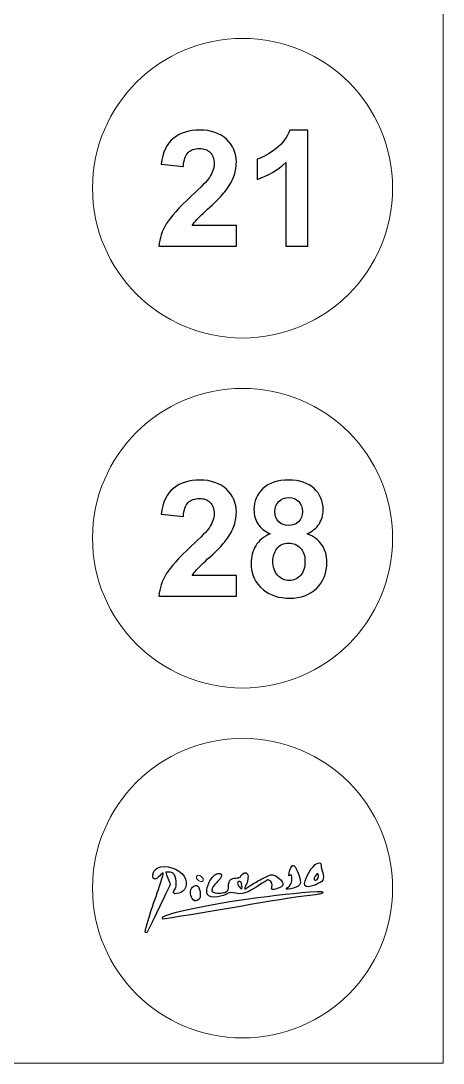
# Model space of a CAD drawing. Header units: millimetres. Extents: x -676 to 660, y -238 to 366.
# Drawn here: x 622.6 to 659.6, y 208.4 to 300 of the extents above; entities that cross this region are included whole.
import ezdxf

# ---------------------------------------------------------------- set-up
doc = ezdxf.new("R2010")
doc.units = ezdxf.units.MM
doc.header["$MEASUREMENT"] = 0
doc.layers.add('layer 1', color=7, linetype='Continuous')

msp = doc.modelspace()

# ---------------------------------------------------------------- linework, layer by layer
at = {"layer": 'layer 1', "color": 250, "lineweight": 20}
for points, knots in [([(221.6275, 362.1824), (221.6275, 362.1824), (457.0516, 362.1824), (457.0516, 362.1824), (457.0516, 362.1824), (457.0516, 362.1824), (659.621, 362.1824), (659.621, 362.1824), (659.621, 362.1824), (659.621, 362.1824), (659.621, 208.4226), (659.621, 208.4226), (659.621, 208.4226), (659.621, 208.4226), (457.0516, 208.4226), (457.0516, 208.4226), (457.0516, 208.4226), (457.0516, 208.4226), (221.6275, 208.4226), (221.6275, 208.4226), (221.6275, 208.4226), (221.6275, 208.4226), (221.6275, 362.1824), (221.6275, 362.1824)], [0, 0, 0, 0, 0.1428571, 0.1428571, 0.1428571, 0.1428571, 0.2857143, 0.2857143, 0.2857143, 0.2857143, 0.4285714, 0.4285714, 0.4285714, 0.4285714, 0.5714286, 0.5714286, 0.5714286, 0.5714286, 0.7142857, 0.7142857, 0.7142857, 0.7142857, 1, 1, 1, 1]), ([(642.0274, 298.4675), (649.2982, 298.4675), (655.1925, 292.5732), (655.1925, 285.3024), (655.1925, 285.3024), (655.1925, 278.0316), (649.2982, 272.1373), (642.0274, 272.1373), (642.0274, 272.1373), (634.7566, 272.1373), (628.8623, 278.0316), (628.8623, 285.3024), (628.8623, 285.3024), (628.8623, 292.5732), (634.7566, 298.4675), (642.0274, 298.4675)], [0, 0, 0, 0, 0.2, 0.2, 0.2, 0.2, 0.4, 0.4, 0.4, 0.4, 0.6, 0.6, 0.6, 0.6, 1, 1, 1, 1]), ([(642.0274, 267.7155), (649.2982, 267.7155), (655.1925, 261.8212), (655.1925, 254.5504), (655.1925, 254.5504), (655.1925, 247.2796), (649.2982, 241.3853), (642.0274, 241.3853), (642.0274, 241.3853), (634.7566, 241.3853), (628.8623, 247.2796), (628.8623, 254.5504), (628.8623, 254.5504), (628.8623, 261.8212), (634.7566, 267.7155), (642.0274, 267.7155)], [0, 0, 0, 0, 0.2, 0.2, 0.2, 0.2, 0.4, 0.4, 0.4, 0.4, 0.6, 0.6, 0.6, 0.6, 1, 1, 1, 1]), ([(642.0274, 236.9635), (649.2982, 236.9635), (655.1925, 231.0692), (655.1925, 223.7984), (655.1925, 223.7984), (655.1925, 216.5276), (649.2982, 210.6333), (642.0274, 210.6333), (642.0274, 210.6333), (634.7566, 210.6333), (628.8623, 216.5276), (628.8623, 223.7984), (628.8623, 223.7984), (628.8623, 231.0692), (634.7566, 236.9635), (642.0274, 236.9635)], [0, 0, 0, 0, 0.2, 0.2, 0.2, 0.2, 0.4, 0.4, 0.4, 0.4, 0.6, 0.6, 0.6, 0.6, 1, 1, 1, 1]), ([(638.2741, 224.9013), (638.4422, 224.8386), (638.5785, 224.6764), (638.5785, 224.539), (638.5785, 224.539), (638.5785, 224.4016), (638.4422, 224.341), (638.2741, 224.4037), (638.2741, 224.4037), (638.106, 224.4664), (637.9698, 224.6286), (637.9698, 224.766), (637.9698, 224.766), (637.9698, 224.9034), (638.106, 224.964), (638.2741, 224.9013)], [0, 0, 0, 0, 0.2, 0.2, 0.2, 0.2, 0.4, 0.4, 0.4, 0.4, 0.6, 0.6, 0.6, 0.6, 1, 1, 1, 1])]:
    msp.add_open_spline(points, degree=3, knots=knots, dxfattribs=at)
at = {"layer": 'layer 1', "color": 250}
for points, knots in [([(641.4799, 282.0116), (641.4799, 282.0116), (641.4799, 280.2134), (641.4799, 280.2134), (641.4799, 280.2134), (641.4799, 280.2134), (634.6695, 280.2134), (634.6695, 280.2134), (634.6695, 280.2134), (634.7426, 280.8977), (634.9644, 281.5443), (635.3326, 282.1555), (635.3326, 282.1555), (635.7007, 282.7667), (636.4299, 283.5785), (637.5154, 284.5909), (637.5154, 284.5909), (638.3909, 285.4074), (638.9266, 285.9619), (639.1248, 286.2522), (639.1248, 286.2522), (639.3915, 286.6533), (639.526, 287.0498), (639.526, 287.4439), (639.526, 287.4439), (639.526, 287.8781), (639.4103, 288.2108), (639.1767, 288.4444), (639.1767, 288.4444), (638.9455, 288.6781), (638.6245, 288.7937), (638.2163, 288.7937), (638.2163, 288.7937), (637.8104, 288.7937), (637.4895, 288.671), (637.2488, 288.4256), (637.2488, 288.4256), (637.0104, 288.1825), (636.8735, 287.7766), (636.8358, 287.2079), (636.8358, 287.2079), (636.8358, 287.2079), (634.896, 287.4014), (634.896, 287.4014), (634.896, 287.4014), (635.0116, 288.4728), (635.3727, 289.2421), (635.9815, 289.7093), (635.9815, 289.7093), (636.5904, 290.1742), (637.3502, 290.4078), (638.2635, 290.4078), (638.2635, 290.4078), (639.264, 290.4078), (640.0499, 290.1364), (640.6233, 289.596), (640.6233, 289.596), (641.1944, 289.0556), (641.4799, 288.3831), (641.4799, 287.5784), (641.4799, 287.5784), (641.4799, 287.1206), (641.3973, 286.6864), (641.2345, 286.271), (641.2345, 286.271), (641.0717, 285.8581), (640.8121, 285.4262), (640.4557, 284.9732), (640.4557, 284.9732), (640.2221, 284.6711), (639.795, 284.2392), (639.1814, 283.6753), (639.1814, 283.6753), (638.5655, 283.1113), (638.1762, 282.7384), (638.0133, 282.552), (638.0133, 282.552), (637.8481, 282.3679), (637.716, 282.1862), (637.6145, 282.0116), (637.6145, 282.0116), (637.6145, 282.0116), (641.4799, 282.0116), (641.4799, 282.0116)], [0, 0, 0, 0, 0.0454545, 0.0454545, 0.0454545, 0.0454545, 0.0909091, 0.0909091, 0.0909091, 0.0909091, 0.1363636, 0.1363636, 0.1363636, 0.1363636, 0.1818182, 0.1818182, 0.1818182, 0.1818182, 0.2272727, 0.2272727, 0.2272727, 0.2272727, 0.2727273, 0.2727273, 0.2727273, 0.2727273, 0.3181818, 0.3181818, 0.3181818, 0.3181818, 0.3636364, 0.3636364, 0.3636364, 0.3636364, 0.4090909, 0.4090909, 0.4090909, 0.4090909, 0.4545455, 0.4545455, 0.4545455, 0.4545455, 0.5, 0.5, 0.5, 0.5, 0.5454545, 0.5454545, 0.5454545, 0.5454545, 0.5909091, 0.5909091, 0.5909091, 0.5909091, 0.6363636, 0.6363636, 0.6363636, 0.6363636, 0.6818182, 0.6818182, 0.6818182, 0.6818182, 0.7272727, 0.7272727, 0.7272727, 0.7272727, 0.7727273, 0.7727273, 0.7727273, 0.7727273, 0.8181818, 0.8181818, 0.8181818, 0.8181818, 0.8636364, 0.8636364, 0.8636364, 0.8636364, 0.9090909, 0.9090909, 0.9090909, 0.9090909, 1, 1, 1, 1]), ([(647.7546, 280.2134), (647.7546, 280.2134), (645.8149, 280.2134), (645.8149, 280.2134), (645.8149, 280.2134), (645.8149, 280.2134), (645.8149, 287.5524), (645.8149, 287.5524), (645.8149, 287.5524), (645.1069, 286.887), (644.2716, 286.3938), (643.3088, 286.0752), (643.3088, 286.0752), (643.3088, 286.0752), (643.3088, 287.845), (643.3088, 287.845), (643.3088, 287.845), (643.8161, 288.0102), (644.366, 288.3241), (644.9583, 288.789), (644.9583, 288.789), (645.5529, 289.2515), (645.9588, 289.7919), (646.1807, 290.4078), (646.1807, 290.4078), (646.1807, 290.4078), (647.7546, 290.4078), (647.7546, 290.4078), (647.7546, 290.4078), (647.7546, 290.4078), (647.7546, 280.2134), (647.7546, 280.2134)], [0, 0, 0, 0, 0.1111111, 0.1111111, 0.1111111, 0.1111111, 0.2222222, 0.2222222, 0.2222222, 0.2222222, 0.3333333, 0.3333333, 0.3333333, 0.3333333, 0.4444444, 0.4444444, 0.4444444, 0.4444444, 0.5555556, 0.5555556, 0.5555556, 0.5555556, 0.6666667, 0.6666667, 0.6666667, 0.6666667, 0.7777778, 0.7777778, 0.7777778, 0.7777778, 1, 1, 1, 1]), ([(641.4799, 251.2596), (641.4799, 251.2596), (641.4799, 249.4614), (641.4799, 249.4614), (641.4799, 249.4614), (641.4799, 249.4614), (634.6695, 249.4614), (634.6695, 249.4614), (634.6695, 249.4614), (634.7426, 250.1457), (634.9644, 250.7923), (635.3326, 251.4035), (635.3326, 251.4035), (635.7007, 252.0147), (636.4299, 252.8265), (637.5154, 253.8389), (637.5154, 253.8389), (638.3909, 254.6554), (638.9266, 255.2099), (639.1248, 255.5002), (639.1248, 255.5002), (639.3915, 255.9013), (639.526, 256.2978), (639.526, 256.6919), (639.526, 256.6919), (639.526, 257.1261), (639.4103, 257.4588), (639.1767, 257.6924), (639.1767, 257.6924), (638.9455, 257.9261), (638.6245, 258.0417), (638.2163, 258.0417), (638.2163, 258.0417), (637.8104, 258.0417), (637.4895, 257.919), (637.2488, 257.6736), (637.2488, 257.6736), (637.0104, 257.4305), (636.8735, 257.0246), (636.8358, 256.4559), (636.8358, 256.4559), (636.8358, 256.4559), (634.896, 256.6494), (634.896, 256.6494), (634.896, 256.6494), (635.0116, 257.7208), (635.3727, 258.4901), (635.9815, 258.9573), (635.9815, 258.9573), (636.5904, 259.4222), (637.3502, 259.6558), (638.2635, 259.6558), (638.2635, 259.6558), (639.264, 259.6558), (640.0499, 259.3844), (640.6233, 258.844), (640.6233, 258.844), (641.1944, 258.3036), (641.4799, 257.6311), (641.4799, 256.8264), (641.4799, 256.8264), (641.4799, 256.3686), (641.3973, 255.9344), (641.2345, 255.519), (641.2345, 255.519), (641.0717, 255.1061), (640.8121, 254.6742), (640.4557, 254.2212), (640.4557, 254.2212), (640.2221, 253.9191), (639.795, 253.4872), (639.1814, 252.9233), (639.1814, 252.9233), (638.5655, 252.3593), (638.1762, 251.9864), (638.0133, 251.8), (638.0133, 251.8), (637.8481, 251.6159), (637.716, 251.4342), (637.6145, 251.2596), (637.6145, 251.2596), (637.6145, 251.2596), (641.4799, 251.2596), (641.4799, 251.2596)], [0, 0, 0, 0, 0.0454545, 0.0454545, 0.0454545, 0.0454545, 0.0909091, 0.0909091, 0.0909091, 0.0909091, 0.1363636, 0.1363636, 0.1363636, 0.1363636, 0.1818182, 0.1818182, 0.1818182, 0.1818182, 0.2272727, 0.2272727, 0.2272727, 0.2272727, 0.2727273, 0.2727273, 0.2727273, 0.2727273, 0.3181818, 0.3181818, 0.3181818, 0.3181818, 0.3636364, 0.3636364, 0.3636364, 0.3636364, 0.4090909, 0.4090909, 0.4090909, 0.4090909, 0.4545455, 0.4545455, 0.4545455, 0.4545455, 0.5, 0.5, 0.5, 0.5, 0.5454545, 0.5454545, 0.5454545, 0.5454545, 0.5909091, 0.5909091, 0.5909091, 0.5909091, 0.6363636, 0.6363636, 0.6363636, 0.6363636, 0.6818182, 0.6818182, 0.6818182, 0.6818182, 0.7272727, 0.7272727, 0.7272727, 0.7272727, 0.7727273, 0.7727273, 0.7727273, 0.7727273, 0.8181818, 0.8181818, 0.8181818, 0.8181818, 0.8636364, 0.8636364, 0.8636364, 0.8636364, 0.9090909, 0.9090909, 0.9090909, 0.9090909, 1, 1, 1, 1]), ([(644.4603, 254.9433), (643.9601, 255.1556), (643.5943, 255.4459), (643.3677, 255.8187), (643.3677, 255.8187), (643.1388, 256.1892), (643.0256, 256.5975), (643.0256, 257.0388), (643.0256, 257.0388), (643.0256, 257.7963), (643.2899, 258.4216), (643.8161, 258.9148), (643.8161, 258.9148), (644.3424, 259.408), (645.0928, 259.6558), (646.0627, 259.6558), (646.0627, 259.6558), (647.0255, 259.6558), (647.7712, 259.408), (648.3021, 258.9148), (648.3021, 258.9148), (648.8331, 258.4216), (649.0997, 257.7963), (649.0997, 257.0388), (649.0997, 257.0388), (649.0997, 256.5692), (648.977, 256.1515), (648.7316, 255.7833), (648.7316, 255.7833), (648.4886, 255.4176), (648.144, 255.1368), (647.7004, 254.9433), (647.7004, 254.9433), (648.2644, 254.7167), (648.6915, 254.3863), (648.9865, 253.9521), (648.9865, 253.9521), (649.2791, 253.5156), (649.4254, 253.0153), (649.4254, 252.4466), (649.4254, 252.4466), (649.4254, 251.5074), (649.1281, 250.7451), (648.531, 250.1575), (648.531, 250.1575), (647.9364, 249.57), (647.1435, 249.2773), (646.1523, 249.2773), (646.1523, 249.2773), (645.232, 249.2773), (644.4674, 249.5204), (643.8539, 250.0065), (643.8539, 250.0065), (643.1318, 250.5776), (642.7707, 251.3658), (642.7707, 252.364), (642.7707, 252.364), (642.7707, 252.9138), (642.9076, 253.4188), (643.179, 253.879), (643.179, 253.879), (643.4503, 254.3391), (643.8775, 254.6931), (644.4603, 254.9433)], [0, 0, 0, 0, 0.0588235, 0.0588235, 0.0588235, 0.0588235, 0.1176471, 0.1176471, 0.1176471, 0.1176471, 0.1764706, 0.1764706, 0.1764706, 0.1764706, 0.2352941, 0.2352941, 0.2352941, 0.2352941, 0.2941176, 0.2941176, 0.2941176, 0.2941176, 0.3529412, 0.3529412, 0.3529412, 0.3529412, 0.4117647, 0.4117647, 0.4117647, 0.4117647, 0.4705882, 0.4705882, 0.4705882, 0.4705882, 0.5294118, 0.5294118, 0.5294118, 0.5294118, 0.5882353, 0.5882353, 0.5882353, 0.5882353, 0.6470588, 0.6470588, 0.6470588, 0.6470588, 0.7058824, 0.7058824, 0.7058824, 0.7058824, 0.7647059, 0.7647059, 0.7647059, 0.7647059, 0.8235294, 0.8235294, 0.8235294, 0.8235294, 0.8823529, 0.8823529, 0.8823529, 0.8823529, 1, 1, 1, 1]), ([(644.8662, 256.8972), (644.8662, 256.5102), (644.9748, 256.2058), (645.1919, 255.9887), (645.1919, 255.9887), (645.4113, 255.7715), (645.7016, 255.663), (646.0627, 255.663), (646.0627, 255.663), (646.4308, 255.663), (646.7234, 255.7739), (646.9429, 255.9934), (646.9429, 255.9934), (647.1623, 256.2128), (647.2732, 256.5173), (647.2732, 256.9043), (647.2732, 256.9043), (647.2732, 257.27), (647.1647, 257.5627), (646.9476, 257.7821), (646.9476, 257.7821), (646.7281, 258.0016), (646.4402, 258.1125), (646.0839, 258.1125), (646.0839, 258.1125), (645.711, 258.1125), (645.4161, 258.0016), (645.1966, 257.7798), (645.1966, 257.7798), (644.9771, 257.5579), (644.8662, 257.263), (644.8662, 256.8972)], [0, 0, 0, 0, 0.1111111, 0.1111111, 0.1111111, 0.1111111, 0.2222222, 0.2222222, 0.2222222, 0.2222222, 0.3333333, 0.3333333, 0.3333333, 0.3333333, 0.4444444, 0.4444444, 0.4444444, 0.4444444, 0.5555556, 0.5555556, 0.5555556, 0.5555556, 0.6666667, 0.6666667, 0.6666667, 0.6666667, 0.7777778, 0.7777778, 0.7777778, 0.7777778, 1, 1, 1, 1]), ([(644.6822, 252.5504), (644.6822, 252.01), (644.819, 251.59), (645.0928, 251.2879), (645.0928, 251.2879), (645.3665, 250.9858), (645.7063, 250.8348), (646.1146, 250.8348), (646.1146, 250.8348), (646.5157, 250.8348), (646.8461, 250.9811), (647.1081, 251.2714), (647.1081, 251.2714), (647.37, 251.5616), (647.4998, 251.9817), (647.4998, 252.5292), (647.4998, 252.5292), (647.4998, 253.0082), (647.3676, 253.3929), (647.101, 253.6831), (647.101, 253.6831), (646.8343, 253.9734), (646.4969, 254.1197), (646.0886, 254.1197), (646.0886, 254.1197), (645.6143, 254.1197), (645.2627, 253.9545), (645.0291, 253.6241), (645.0291, 253.6241), (644.7978, 253.2937), (644.6822, 252.9374), (644.6822, 252.5504)], [0, 0, 0, 0, 0.1111111, 0.1111111, 0.1111111, 0.1111111, 0.2222222, 0.2222222, 0.2222222, 0.2222222, 0.3333333, 0.3333333, 0.3333333, 0.3333333, 0.4444444, 0.4444444, 0.4444444, 0.4444444, 0.5555556, 0.5555556, 0.5555556, 0.5555556, 0.6666667, 0.6666667, 0.6666667, 0.6666667, 0.7777778, 0.7777778, 0.7777778, 0.7777778, 1, 1, 1, 1]), ([(634.1895, 224.6619), (634.3649, 224.4604), (634.6448, 224.7792), (634.7562, 224.8907), (634.7562, 224.8907), (634.8652, 224.9996), (634.9098, 225.0634), (635.057, 225.1415), (635.057, 225.1415), (635.0457, 225.0398), (635.0258, 224.8957), (634.9973, 224.7996), (634.9973, 224.7996), (634.5766, 223.3822), (633.8504, 221.5646), (633.5052, 220.0953), (633.5052, 220.0953), (633.5052, 220.0953), (633.4792, 220.0171), (633.4792, 220.0171), (633.4792, 220.0171), (633.4702, 219.815), (633.649, 219.9071), (633.6616, 219.9389), (633.6616, 219.9389), (633.6616, 219.9389), (633.6877, 219.991), (633.6877, 219.991), (633.6877, 219.991), (634.2576, 221.1314), (635.0727, 222.8803), (635.6485, 224.0306), (635.6485, 224.0306), (635.6708, 224.0912), (635.6771, 224.1582), (635.6485, 224.2391), (635.6485, 224.2391), (635.6398, 224.2652), (635.6311, 224.2913), (635.6224, 224.3173), (635.6224, 224.3173), (635.5247, 224.6106), (635.321, 224.8987), (635.2774, 225.2034), (635.2774, 225.2034), (635.2774, 225.2034), (635.3296, 225.2034), (635.3296, 225.2034), (635.3296, 225.2034), (635.3296, 225.2034), (635.5851, 225.2034), (635.5851, 225.2034), (635.5851, 225.2034), (635.7174, 225.2034), (635.8394, 225.1906), (635.9427, 225.0955), (635.9427, 225.0955), (636.2415, 224.8206), (636.253, 224.0171), (636.1164, 223.7419), (636.1164, 223.7419), (636.0676, 223.6434), (635.9068, 223.5175), (635.9502, 223.3875), (635.9502, 223.3875), (636.0158, 223.1907), (636.511, 223.3782), (636.6096, 223.4276), (636.6096, 223.4276), (636.8586, 223.5524), (637.0445, 223.7662), (637.0699, 224.0824), (637.0699, 224.0824), (637.084, 224.2581), (637.057, 224.4443), (637.0236, 224.5779), (637.0236, 224.5779), (636.7651, 225.3535), (635.646, 225.8229), (634.8638, 225.6703), (634.8638, 225.6703), (634.6238, 225.6235), (634.4065, 225.5141), (634.2722, 225.3106), (634.2722, 225.3106), (634.1736, 225.1613), (634.0777, 224.7904), (634.1895, 224.6619)], [0, 0, 0, 0, 0.0434783, 0.0434783, 0.0434783, 0.0434783, 0.0869565, 0.0869565, 0.0869565, 0.0869565, 0.1304348, 0.1304348, 0.1304348, 0.1304348, 0.173913, 0.173913, 0.173913, 0.173913, 0.2173913, 0.2173913, 0.2173913, 0.2173913, 0.2608696, 0.2608696, 0.2608696, 0.2608696, 0.3043478, 0.3043478, 0.3043478, 0.3043478, 0.3478261, 0.3478261, 0.3478261, 0.3478261, 0.3913043, 0.3913043, 0.3913043, 0.3913043, 0.4347826, 0.4347826, 0.4347826, 0.4347826, 0.4782609, 0.4782609, 0.4782609, 0.4782609, 0.5217391, 0.5217391, 0.5217391, 0.5217391, 0.5652174, 0.5652174, 0.5652174, 0.5652174, 0.6086957, 0.6086957, 0.6086957, 0.6086957, 0.6521739, 0.6521739, 0.6521739, 0.6521739, 0.6956522, 0.6956522, 0.6956522, 0.6956522, 0.7391304, 0.7391304, 0.7391304, 0.7391304, 0.7826087, 0.7826087, 0.7826087, 0.7826087, 0.826087, 0.826087, 0.826087, 0.826087, 0.8695652, 0.8695652, 0.8695652, 0.8695652, 0.9130435, 0.9130435, 0.9130435, 0.9130435, 1, 1, 1, 1]), ([(646.4059, 225.7768), (646.1961, 225.567), (646.112, 225.1965), (646.0931, 224.9167), (646.0931, 224.9167), (646.1196, 224.7998), (646.191, 224.961), (646.218, 224.9829), (646.218, 224.9829), (646.3577, 225.0963), (646.48, 224.299), (646.1319, 223.9841), (646.1319, 223.9841), (646.0301, 223.8921), (645.9087, 223.807), (645.8846, 223.7961), (645.8846, 223.7961), (645.8846, 223.7961), (645.8846, 223.744), (645.8846, 223.744), (645.8846, 223.744), (645.8846, 223.744), (645.9107, 223.7179), (645.9107, 223.7179), (645.9107, 223.7179), (646.0566, 223.6449), (646.4655, 223.8045), (646.6404, 223.8482), (646.6404, 223.8482), (646.7356, 223.8799), (646.8542, 223.9301), (646.9401, 224.0005), (646.9401, 224.0005), (647.1004, 224.1318), (647.1095, 224.257), (647.0808, 224.4627), (647.0808, 224.4627), (647.0113, 224.9598), (646.6869, 225.8029), (646.458, 225.8029), (646.458, 225.8029), (646.458, 225.8029), (646.4059, 225.7768), (646.4059, 225.7768)], [0, 0, 0, 0, 0.0833333, 0.0833333, 0.0833333, 0.0833333, 0.1666667, 0.1666667, 0.1666667, 0.1666667, 0.25, 0.25, 0.25, 0.25, 0.3333333, 0.3333333, 0.3333333, 0.3333333, 0.4166667, 0.4166667, 0.4166667, 0.4166667, 0.5, 0.5, 0.5, 0.5, 0.5833333, 0.5833333, 0.5833333, 0.5833333, 0.6666667, 0.6666667, 0.6666667, 0.6666667, 0.75, 0.75, 0.75, 0.75, 0.8333333, 0.8333333, 0.8333333, 0.8333333, 1, 1, 1, 1]), ([(647.4484, 224.2131), (647.4484, 223.5729), (648.5702, 224.1616), (648.8297, 224.2913), (648.8297, 224.2913), (649.0609, 224.4069), (649.124, 224.5473), (649.1125, 224.8041), (649.1125, 224.8041), (649.0989, 225.1055), (648.9923, 225.3545), (648.9339, 225.6465), (648.9339, 225.6465), (648.9049, 225.8497), (648.9239, 226.1187), (648.6167, 225.99), (648.6167, 225.99), (648.0296, 225.7437), (647.5872, 224.7682), (647.4484, 224.2131)], [0, 0, 0, 0, 0.1666667, 0.1666667, 0.1666667, 0.1666667, 0.3333333, 0.3333333, 0.3333333, 0.3333333, 0.5, 0.5, 0.5, 0.5, 0.6666667, 0.6666667, 0.6666667, 0.6666667, 1, 1, 1, 1]), ([(641.9232, 224.9428), (641.9168, 224.9364), (641.9109, 224.9301), (641.9055, 224.924), (641.9055, 224.924), (641.8189, 224.8271), (641.854, 224.776), (641.7371, 224.731), (641.7371, 224.731), (641.7172, 224.7233), (641.6928, 224.7158), (641.6626, 224.7082), (641.6626, 224.7082), (641.5914, 224.7023), (641.5094, 224.6968), (641.4249, 224.6864), (641.4249, 224.6864), (641.3405, 224.6761), (641.2535, 224.6608), (641.1726, 224.6354), (641.1726, 224.6354), (640.8584, 224.5366), (640.8469, 224.4009), (640.8026, 224.1349), (640.8026, 224.1349), (640.8026, 224.1349), (640.7765, 223.77), (640.7765, 223.77), (640.7765, 223.77), (640.7765, 223.77), (640.7504, 223.6397), (640.7504, 223.6397), (640.7504, 223.6397), (640.6862, 223.5113), (640.5963, 223.4754), (640.4638, 223.4312), (640.4638, 223.4312), (640.4638, 223.4312), (640.3856, 223.4052), (640.3856, 223.4052), (640.3856, 223.4052), (640.3856, 223.4052), (640.2813, 223.3791), (640.2813, 223.3791), (640.2813, 223.3791), (640.0761, 223.3381), (639.835, 223.3381), (639.6298, 223.3791), (639.6298, 223.3791), (639.5097, 223.4091), (639.3749, 223.4458), (639.317, 223.5615), (639.317, 223.5615), (639.317, 223.8332), (639.5493, 224.0755), (639.7293, 224.2613), (639.7293, 224.2613), (639.8497, 224.3857), (640.0703, 224.625), (640.125, 224.7343), (640.125, 224.7343), (640.125, 224.7343), (640.151, 224.7864), (640.151, 224.7864), (640.151, 224.7864), (640.2681, 225.0206), (640.1013, 225.1243), (639.8727, 225.0829), (639.8727, 225.0829), (639.7511, 225.0608), (639.7199, 225.0446), (639.5884, 224.955), (639.5884, 224.955), (639.4802, 224.8813), (639.3767, 224.7649), (639.2853, 224.6339), (639.2853, 224.6339), (639.194, 224.5029), (639.1148, 224.3573), (639.0553, 224.2252), (639.0553, 224.2252), (638.9093, 223.9013), (638.8799, 223.783), (638.8749, 223.4697), (638.8749, 223.4697), (638.8643, 222.8001), (640.0872, 223.0083), (640.568, 223.2488), (640.568, 223.2488), (640.7014, 223.3155), (640.8191, 223.3753), (640.9589, 223.4312), (640.9589, 223.4312), (641.2857, 223.3945), (641.5347, 223.2709), (642.0014, 223.327), (642.0014, 223.327), (642.0014, 223.327), (642.1317, 223.353), (642.1317, 223.353), (642.1317, 223.353), (642.1317, 223.353), (642.236, 223.3791), (642.236, 223.3791), (642.236, 223.3791), (642.9586, 223.6201), (643.5838, 224.196), (644.2427, 224.5258), (644.2427, 224.5258), (644.2427, 224.5258), (644.3209, 224.4997), (644.3209, 224.4997), (644.3209, 224.4997), (644.6094, 224.3556), (644.6778, 224.1367), (644.5815, 223.8482), (644.5815, 223.8482), (644.5561, 223.6995), (644.5669, 223.6918), (644.764, 223.6918), (644.764, 223.6918), (645.1179, 223.7508), (645.7839, 223.9582), (645.5043, 224.3684), (645.5043, 224.3684), (645.4495, 224.4489), (645.303, 224.5884), (645.2297, 224.6545), (645.2297, 224.6545), (645.0213, 224.8428), (644.7637, 225.0089), (644.4773, 224.9689), (644.4773, 224.9689), (644.2895, 224.9219), (644.1272, 224.8199), (643.9561, 224.7343), (643.9561, 224.7343), (643.9561, 224.7343), (643.9039, 224.7082), (643.9039, 224.7082), (643.9039, 224.7082), (643.9039, 224.7082), (643.8518, 224.6822), (643.8518, 224.6822), (643.8518, 224.6822), (643.487, 224.4997), (643.0935, 224.2823), (642.7537, 224.0593), (642.7537, 224.0593), (642.5204, 223.9063), (642.2432, 223.7179), (642.2099, 223.7179), (642.2099, 223.7179), (642.2099, 223.7179), (642.236, 223.8482), (642.236, 223.8482), (642.236, 223.8482), (642.236, 223.8482), (642.262, 223.9264), (642.262, 223.9264), (642.262, 223.9264), (642.3226, 224.1079), (642.4122, 224.188), (642.4705, 224.4216), (642.4705, 224.4216), (642.4705, 224.4216), (642.4966, 224.604), (642.4966, 224.604), (642.4966, 224.604), (642.4966, 224.7331), (642.5233, 224.9172), (642.4586, 225.0295), (642.4586, 225.0295), (642.3261, 225.2595), (642.0786, 225.0982), (641.9232, 224.9428)], [0, 0, 0, 0, 0.0222222, 0.0222222, 0.0222222, 0.0222222, 0.0444444, 0.0444444, 0.0444444, 0.0444444, 0.0666667, 0.0666667, 0.0666667, 0.0666667, 0.0888889, 0.0888889, 0.0888889, 0.0888889, 0.1111111, 0.1111111, 0.1111111, 0.1111111, 0.1333333, 0.1333333, 0.1333333, 0.1333333, 0.1555556, 0.1555556, 0.1555556, 0.1555556, 0.1777778, 0.1777778, 0.1777778, 0.1777778, 0.2, 0.2, 0.2, 0.2, 0.2222222, 0.2222222, 0.2222222, 0.2222222, 0.2444444, 0.2444444, 0.2444444, 0.2444444, 0.2666667, 0.2666667, 0.2666667, 0.2666667, 0.2888889, 0.2888889, 0.2888889, 0.2888889, 0.3111111, 0.3111111, 0.3111111, 0.3111111, 0.3333333, 0.3333333, 0.3333333, 0.3333333, 0.3555556, 0.3555556, 0.3555556, 0.3555556, 0.3777778, 0.3777778, 0.3777778, 0.3777778, 0.4, 0.4, 0.4, 0.4, 0.4222222, 0.4222222, 0.4222222, 0.4222222, 0.4444444, 0.4444444, 0.4444444, 0.4444444, 0.4666667, 0.4666667, 0.4666667, 0.4666667, 0.4888889, 0.4888889, 0.4888889, 0.4888889, 0.5111111, 0.5111111, 0.5111111, 0.5111111, 0.5333333, 0.5333333, 0.5333333, 0.5333333, 0.5555556, 0.5555556, 0.5555556, 0.5555556, 0.5777778, 0.5777778, 0.5777778, 0.5777778, 0.6, 0.6, 0.6, 0.6, 0.6222222, 0.6222222, 0.6222222, 0.6222222, 0.6444444, 0.6444444, 0.6444444, 0.6444444, 0.6666667, 0.6666667, 0.6666667, 0.6666667, 0.6888889, 0.6888889, 0.6888889, 0.6888889, 0.7111111, 0.7111111, 0.7111111, 0.7111111, 0.7333333, 0.7333333, 0.7333333, 0.7333333, 0.7555556, 0.7555556, 0.7555556, 0.7555556, 0.7777778, 0.7777778, 0.7777778, 0.7777778, 0.8, 0.8, 0.8, 0.8, 0.8222222, 0.8222222, 0.8222222, 0.8222222, 0.8444444, 0.8444444, 0.8444444, 0.8444444, 0.8666667, 0.8666667, 0.8666667, 0.8666667, 0.8888889, 0.8888889, 0.8888889, 0.8888889, 0.9111111, 0.9111111, 0.9111111, 0.9111111, 0.9333333, 0.9333333, 0.9333333, 0.9333333, 0.9555556, 0.9555556, 0.9555556, 0.9555556, 1, 1, 1, 1]), ([(641.9427, 224.1822), (641.9733, 224.023), (642.0087, 223.7179), (641.9232, 223.7179), (641.9232, 223.7179), (641.779, 223.862), (641.7036, 223.9485), (641.6105, 224.1349), (641.6105, 224.1349), (641.5606, 224.2844), (641.6233, 224.3993), (641.7758, 224.3839), (641.7758, 224.3839), (641.8926, 224.3721), (641.9227, 224.2863), (641.9427, 224.1822)], [0, 0, 0, 0, 0.2, 0.2, 0.2, 0.2, 0.4, 0.4, 0.4, 0.4, 0.6, 0.6, 0.6, 0.6, 1, 1, 1, 1]), ([(648.569, 225.0731), (648.6619, 225.0617), (648.6944, 224.9721), (648.6733, 224.8125), (648.6733, 224.8125), (648.6733, 224.3228), (647.8982, 224.4028), (648.569, 225.0731)], [0, 0, 0, 0, 0.3333333, 0.3333333, 0.3333333, 0.3333333, 1, 1, 1, 1]), ([(636.4502, 221.7372), (636.4502, 221.7372), (636.346, 221.7111), (636.346, 221.7111), (636.346, 221.7111), (636.346, 221.7111), (636.2417, 221.6851), (636.2417, 221.6851), (636.2417, 221.6851), (636.0433, 221.6355), (635.2164, 221.4155), (635.095, 221.2941), (635.095, 221.2941), (635.095, 221.2941), (635.0429, 221.2681), (635.0429, 221.2681), (635.0429, 221.2681), (635.0429, 221.2681), (635.0168, 221.242), (635.0168, 221.242), (635.0168, 221.242), (635.0168, 221.242), (634.9908, 221.1899), (634.9908, 221.1899), (634.9908, 221.1899), (634.9908, 221.1899), (634.9908, 221.1378), (634.9908, 221.1378), (634.9908, 221.1378), (634.9908, 221.1378), (635.0168, 221.1117), (635.0168, 221.1117), (635.0168, 221.1117), (635.0168, 221.1117), (635.0429, 221.0856), (635.0429, 221.0856), (635.0429, 221.0856), (639.1569, 221.6662), (644.5857, 222.765), (648.4127, 223.2227), (648.4127, 223.2227), (648.4127, 223.2227), (648.569, 223.2488), (648.569, 223.2488), (648.569, 223.2488), (648.7104, 223.2723), (648.8468, 223.2922), (648.986, 223.327), (648.986, 223.327), (648.986, 223.327), (649.0642, 223.3791), (649.0642, 223.3791), (649.0642, 223.3791), (649.0642, 223.3791), (649.0382, 223.4833), (649.0382, 223.4833), (649.0382, 223.4833), (649.0382, 223.4833), (648.96, 223.5094), (648.96, 223.5094), (648.96, 223.5094), (648.96, 223.5094), (648.543, 223.5094), (648.543, 223.5094), (648.543, 223.5094), (645.286, 223.2922), (639.8405, 222.5851), (636.4502, 221.7372)], [0, 0, 0, 0, 0.0555556, 0.0555556, 0.0555556, 0.0555556, 0.1111111, 0.1111111, 0.1111111, 0.1111111, 0.1666667, 0.1666667, 0.1666667, 0.1666667, 0.2222222, 0.2222222, 0.2222222, 0.2222222, 0.2777778, 0.2777778, 0.2777778, 0.2777778, 0.3333333, 0.3333333, 0.3333333, 0.3333333, 0.3888889, 0.3888889, 0.3888889, 0.3888889, 0.4444444, 0.4444444, 0.4444444, 0.4444444, 0.5, 0.5, 0.5, 0.5, 0.5555556, 0.5555556, 0.5555556, 0.5555556, 0.6111111, 0.6111111, 0.6111111, 0.6111111, 0.6666667, 0.6666667, 0.6666667, 0.6666667, 0.7222222, 0.7222222, 0.7222222, 0.7222222, 0.7777778, 0.7777778, 0.7777778, 0.7777778, 0.8333333, 0.8333333, 0.8333333, 0.8333333, 0.8888889, 0.8888889, 0.8888889, 0.8888889, 1, 1, 1, 1]), ([(637.93, 222.683), (638.0773, 222.7069), (638.1894, 222.7866), (638.2597, 222.9184), (638.2597, 222.9184), (638.3149, 223.0215), (638.3064, 223.0779), (638.3067, 223.1918), (638.3067, 223.1918), (638.3073, 223.388), (638.2959, 223.5237), (638.2224, 223.744), (638.2224, 223.744), (638.2224, 223.744), (638.1964, 223.8222), (638.1964, 223.8222), (638.1964, 223.8222), (638.1257, 223.9636), (638.0682, 224.0484), (637.9058, 224.0223), (637.9058, 224.0223), (637.4514, 223.9492), (637.3766, 223.4087), (637.5293, 223.0052), (637.5293, 223.0052), (637.5881, 222.8498), (637.7491, 222.6538), (637.93, 222.683)], [0, 0, 0, 0, 0.125, 0.125, 0.125, 0.125, 0.25, 0.25, 0.25, 0.25, 0.375, 0.375, 0.375, 0.375, 0.5, 0.5, 0.5, 0.5, 0.625, 0.625, 0.625, 0.625, 0.75, 0.75, 0.75, 0.75, 1, 1, 1, 1])]:
    msp.add_open_spline(points, degree=3, knots=knots, dxfattribs=at)

doc.saveas('drawing.dxf')
